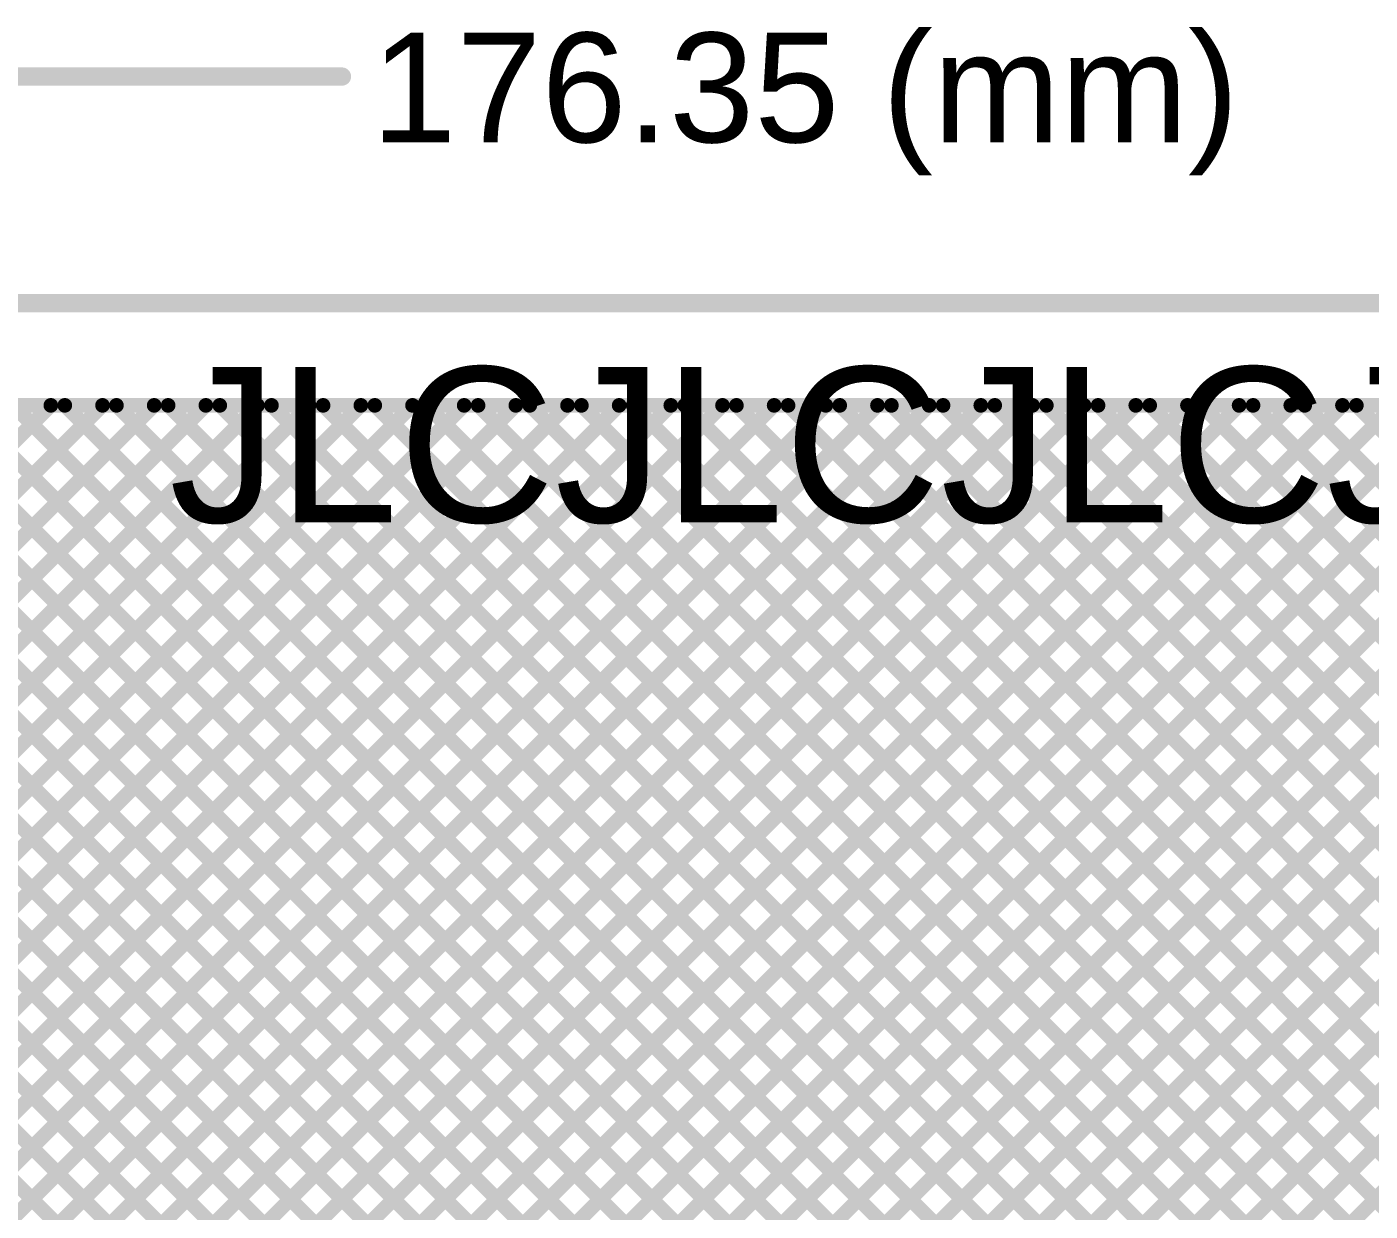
# Model space of a CAD drawing. Header units: millimetres. Extents: x -0.08 to 7.12, y -0.08 to 3.98.
# Drawn here: x 2.893 to 3.628, y 3.335 to 3.983 of the extents above; entities that cross this region are included whole.
import ezdxf

# ---------------------------------------------------------------- set-up
doc = ezdxf.new("R2010")
doc.units = ezdxf.units.MM
doc.header["$MEASUREMENT"] = 0
for name, color, linetype in [('BottomLayer', 5, 'Continuous'), ('Mechanical1', 6, 'Continuous'), ('Mechanical2', 216, 'Continuous'), ('TopLayer', 1, 'Continuous'), ('TopOverlay', 2, 'Continuous')]:
    doc.layers.add(name, color=color, linetype=linetype)
doc.styles.add('Arial', font='', dxfattribs={"height": 0.2})
doc.styles.get('Arial').set_extended_font_data('Arial')

msp = doc.modelspace()

# ---------------------------------------------------------------- linework, layer by layer
at = {"layer": 'BottomLayer', "const_width": 0.008}
for points in [[(0.05348, 3.776), (5.63159, 3.776)], [(2.39971, 3.2695), (2.90621, 3.776)], [(2.428, 3.2695), (2.9345, 3.776)], [(2.45628, 3.2695), (2.96278, 3.776)], [(2.46131, 3.776), (2.96781, 3.2695)], [(2.48457, 3.2695), (2.99107, 3.776)], [(2.4896, 3.776), (2.9961, 3.2695)], [(2.51285, 3.2695), (3.01935, 3.776)], [(2.51788, 3.776), (3.02438, 3.2695)], [(2.54113, 3.2695), (3.04763, 3.776)], [(2.54616, 3.776), (3.05266, 3.2695)], [(2.56942, 3.2695), (3.07592, 3.776)], [(2.57445, 3.776), (3.08095, 3.2695)], [(2.5977, 3.2695), (3.1042, 3.776)], [(2.60273, 3.776), (3.10923, 3.2695)], [(2.62599, 3.2695), (3.13249, 3.776)], [(2.63102, 3.776), (3.13752, 3.2695)], [(2.65427, 3.2695), (3.16077, 3.776)], [(2.6593, 3.776), (3.1658, 3.2695)], [(2.68256, 3.2695), (3.18906, 3.776)], [(2.68759, 3.776), (3.19409, 3.2695)], [(2.71084, 3.2695), (3.21734, 3.776)], [(2.71587, 3.776), (3.22237, 3.2695)], [(2.73912, 3.2695), (3.24562, 3.776)], [(2.74415, 3.776), (3.25065, 3.2695)], [(2.76741, 3.2695), (3.27391, 3.776)], [(2.77244, 3.776), (3.27894, 3.2695)], [(2.79569, 3.2695), (3.30219, 3.776)], [(2.80072, 3.776), (3.30722, 3.2695)], [(2.82398, 3.2695), (3.33048, 3.776)], [(2.82901, 3.776), (3.33551, 3.2695)], [(2.85226, 3.2695), (3.35876, 3.776)], [(2.85729, 3.776), (3.36379, 3.2695)], [(2.88055, 3.2695), (3.38705, 3.776)], [(2.88558, 3.776), (3.39208, 3.2695)], [(2.90883, 3.2695), (3.41533, 3.776)], [(2.91386, 3.776), (3.42036, 3.2695)], [(2.93711, 3.2695), (3.44361, 3.776)], [(2.94214, 3.776), (3.44864, 3.2695)], [(2.9654, 3.2695), (3.4719, 3.776)], [(2.97043, 3.776), (3.47693, 3.2695)], [(2.99368, 3.2695), (3.50018, 3.776)], [(2.99871, 3.776), (3.50521, 3.2695)], [(3.02197, 3.2695), (3.52847, 3.776)], [(3.027, 3.776), (3.5335, 3.2695)], [(3.05025, 3.2695), (3.55675, 3.776)], [(3.05528, 3.776), (3.56178, 3.2695)], [(3.07854, 3.2695), (3.58504, 3.776)], [(3.08357, 3.776), (3.59007, 3.2695)], [(3.10682, 3.2695), (3.61332, 3.776)], [(3.11185, 3.776), (3.61835, 3.2695)], [(3.13511, 3.2695), (3.64161, 3.776)], [(3.14013, 3.776), (3.64663, 3.2695)], [(3.16339, 3.2695), (3.66989, 3.776)], [(3.16842, 3.776), (3.67492, 3.2695)], [(3.19167, 3.2695), (3.69817, 3.776)], [(3.1967, 3.776), (3.7032, 3.2695)], [(3.21996, 3.2695), (3.72646, 3.776)], [(3.22499, 3.776), (3.73149, 3.2695)], [(3.24824, 3.2695), (3.75474, 3.776)], [(3.25327, 3.776), (3.75977, 3.2695)], [(3.27653, 3.2695), (3.78303, 3.776)], [(3.28156, 3.776), (3.78806, 3.2695)], [(3.30481, 3.2695), (3.81131, 3.776)], [(3.30984, 3.776), (3.81634, 3.2695)], [(3.3331, 3.2695), (3.8396, 3.776)], [(3.33812, 3.776), (3.84462, 3.2695)], [(3.36138, 3.2695), (3.86788, 3.776)], [(3.36641, 3.776), (3.87291, 3.2695)], [(3.38966, 3.2695), (3.89616, 3.776)], [(3.39469, 3.776), (3.9635, 3.20719)], [(3.41795, 3.2695), (3.92445, 3.776)], [(3.42298, 3.776), (3.9635, 3.23548)], [(3.44623, 3.2695), (3.95273, 3.776)], [(3.45126, 3.776), (3.9635, 3.26376)], [(3.47452, 3.2695), (3.98102, 3.776)], [(3.47955, 3.776), (3.9635, 3.29205)], [(3.5028, 3.2695), (4.0093, 3.776)], [(3.50783, 3.776), (3.9635, 3.32033)], [(3.53109, 3.2695), (4.03759, 3.776)], [(3.53611, 3.776), (3.9635, 3.34861)], [(3.55937, 3.2695), (4.06587, 3.776)], [(3.5644, 3.776), (3.9635, 3.3769)], [(3.59268, 3.776), (3.9635, 3.40518)], [(3.62097, 3.776), (3.9635, 3.43347)]]:
    msp.add_lwpolyline(points, dxfattribs=at)
at = {"layer": 'BottomLayer', "const_width": 0.004}
for points in [[(2.90421, 3.776, 1), (2.90821, 3.776, 1)], [(2.91186, 3.776, 1), (2.91586, 3.776, 1)], [(2.9325, 3.776, 1), (2.9365, 3.776, 1)], [(2.94014, 3.776, 1), (2.94414, 3.776, 1)], [(2.96078, 3.776, 1), (2.96478, 3.776, 1)], [(2.96843, 3.776, 1), (2.97243, 3.776, 1)], [(2.98907, 3.776, 1), (2.99307, 3.776, 1)], [(2.99671, 3.776, 1), (3.00071, 3.776, 1)], [(3.01735, 3.776, 1), (3.02135, 3.776, 1)], [(3.025, 3.776, 1), (3.029, 3.776, 1)], [(3.04563, 3.776, 1), (3.04963, 3.776, 1)], [(3.05328, 3.776, 1), (3.05728, 3.776, 1)], [(3.07392, 3.776, 1), (3.07792, 3.776, 1)], [(3.08157, 3.776, 1), (3.08557, 3.776, 1)], [(3.1022, 3.776, 1), (3.1062, 3.776, 1)], [(3.10985, 3.776, 1), (3.11385, 3.776, 1)], [(3.13049, 3.776, 1), (3.13449, 3.776, 1)], [(3.13813, 3.776, 1), (3.14213, 3.776, 1)], [(3.15877, 3.776, 1), (3.16277, 3.776, 1)], [(3.16642, 3.776, 1), (3.17042, 3.776, 1)], [(3.18706, 3.776, 1), (3.19106, 3.776, 1)], [(3.1947, 3.776, 1), (3.1987, 3.776, 1)], [(3.21534, 3.776, 1), (3.21934, 3.776, 1)], [(3.22299, 3.776, 1), (3.22699, 3.776, 1)], [(3.24362, 3.776, 1), (3.24762, 3.776, 1)], [(3.25127, 3.776, 1), (3.25527, 3.776, 1)], [(3.27191, 3.776, 1), (3.27591, 3.776, 1)], [(3.27956, 3.776, 1), (3.28356, 3.776, 1)], [(3.30019, 3.776, 1), (3.30419, 3.776, 1)], [(3.30784, 3.776, 1), (3.31184, 3.776, 1)], [(3.32848, 3.776, 1), (3.33248, 3.776, 1)], [(3.33612, 3.776, 1), (3.34012, 3.776, 1)], [(3.35676, 3.776, 1), (3.36076, 3.776, 1)], [(3.36441, 3.776, 1), (3.36841, 3.776, 1)], [(3.38505, 3.776, 1), (3.38905, 3.776, 1)], [(3.39269, 3.776, 1), (3.39669, 3.776, 1)], [(3.41333, 3.776, 1), (3.41733, 3.776, 1)], [(3.42098, 3.776, 1), (3.42498, 3.776, 1)], [(3.44162, 3.776, 1), (3.44562, 3.776, 1)], [(3.44926, 3.776, 1), (3.45326, 3.776, 1)], [(3.4699, 3.776, 1), (3.4739, 3.776, 1)], [(3.47755, 3.776, 1), (3.48155, 3.776, 1)], [(3.49818, 3.776, 1), (3.50218, 3.776, 1)], [(3.50583, 3.776, 1), (3.50983, 3.776, 1)], [(3.52647, 3.776, 1), (3.53047, 3.776, 1)], [(3.53411, 3.776, 1), (3.53811, 3.776, 1)], [(3.55475, 3.776, 1), (3.55875, 3.776, 1)], [(3.5624, 3.776, 1), (3.5664, 3.776, 1)], [(3.58304, 3.776, 1), (3.58704, 3.776, 1)], [(3.59068, 3.776, 1), (3.59468, 3.776, 1)], [(3.61132, 3.776, 1), (3.61532, 3.776, 1)], [(3.61897, 3.776, 1), (3.62297, 3.776, 1)]]:
    msp.add_lwpolyline(points, format="xyb", close=True, dxfattribs=at)
at = {"layer": 'Mechanical1', "const_width": 0.01}
msp.add_lwpolyline([(-0.079, 3.956), (3.0656, 3.956)], dxfattribs=at)
at = {"layer": 'Mechanical1', "const_width": 0.005}
msp.add_lwpolyline([(3.0631, 3.956, 1), (3.0681, 3.956, 1)], format="xyb", close=True, dxfattribs=at)
at = {"layer": 'Mechanical2', "const_width": 0.01}
msp.add_lwpolyline([(-0.079, 3.832), (6.864, 3.832)], dxfattribs=at)
at = {"layer": 'TopLayer', "const_width": 0.008}
for points in [[(0.05348, 3.776), (5.72959, 3.776)], [(2.35321, 3.223), (2.90621, 3.776)], [(2.3815, 3.223), (2.9345, 3.776)], [(2.40978, 3.223), (2.96278, 3.776)], [(2.43807, 3.223), (2.99107, 3.776)], [(2.46131, 3.776), (3.01431, 3.223)], [(2.46635, 3.223), (3.01935, 3.776)], [(2.4896, 3.776), (3.0426, 3.223)], [(2.49463, 3.223), (3.04763, 3.776)], [(2.51788, 3.776), (3.07088, 3.223)], [(2.52292, 3.223), (3.07592, 3.776)], [(2.54616, 3.776), (3.09916, 3.223)], [(2.5512, 3.223), (3.1042, 3.776)], [(2.57445, 3.776), (3.12745, 3.223)], [(2.57949, 3.223), (3.13249, 3.776)], [(2.60273, 3.776), (3.15573, 3.223)], [(2.60777, 3.223), (3.16077, 3.776)], [(2.63102, 3.776), (3.18402, 3.223)], [(2.63606, 3.223), (3.18906, 3.776)], [(2.6593, 3.776), (3.2123, 3.223)], [(2.66434, 3.223), (3.21734, 3.776)], [(2.68759, 3.776), (3.24059, 3.223)], [(2.69262, 3.223), (3.24562, 3.776)], [(2.71587, 3.776), (3.26887, 3.223)], [(2.72091, 3.223), (3.27391, 3.776)], [(2.74415, 3.776), (3.29715, 3.223)], [(2.74919, 3.223), (3.30219, 3.776)], [(2.77244, 3.776), (3.32544, 3.223)], [(2.77748, 3.223), (3.33048, 3.776)], [(2.80072, 3.776), (3.35372, 3.223)], [(2.80576, 3.223), (3.35876, 3.776)], [(2.82901, 3.776), (3.38201, 3.223)], [(2.83405, 3.223), (3.38705, 3.776)], [(2.85729, 3.776), (3.41029, 3.223)], [(2.86233, 3.223), (3.41533, 3.776)], [(2.88558, 3.776), (3.43858, 3.223)], [(2.89061, 3.223), (3.44361, 3.776)], [(2.91386, 3.776), (3.46686, 3.223)], [(2.9189, 3.223), (3.4719, 3.776)], [(2.94214, 3.776), (3.49514, 3.223)], [(2.94718, 3.223), (3.50018, 3.776)], [(2.97043, 3.776), (3.52343, 3.223)], [(2.97547, 3.223), (3.52847, 3.776)], [(2.99871, 3.776), (3.55171, 3.223)], [(3.00375, 3.223), (3.55675, 3.776)], [(3.027, 3.776), (3.58, 3.223)], [(3.03204, 3.223), (3.58504, 3.776)], [(3.05528, 3.776), (3.60828, 3.223)], [(3.06032, 3.223), (3.61332, 3.776)], [(3.08357, 3.776), (3.63657, 3.223)], [(3.08861, 3.223), (3.64161, 3.776)], [(3.11185, 3.776), (3.66485, 3.223)], [(3.11689, 3.223), (3.66989, 3.776)], [(3.14013, 3.776), (3.69313, 3.223)], [(3.14517, 3.223), (3.69817, 3.776)], [(3.16842, 3.776), (3.71427, 3.23014)], [(3.17346, 3.223), (3.72646, 3.776)], [(3.1967, 3.776), (3.72842, 3.24429)], [(3.20174, 3.223), (3.75474, 3.776)], [(3.22499, 3.776), (3.74256, 3.25843)], [(3.23003, 3.223), (3.78303, 3.776)], [(3.25327, 3.776), (3.7567, 3.27257)], [(3.25831, 3.223), (3.81131, 3.776)], [(3.28156, 3.776), (3.77084, 3.28671)], [(3.2866, 3.223), (3.8396, 3.776)], [(3.30984, 3.776), (3.78499, 3.30086)], [(3.31488, 3.223), (3.86788, 3.776)], [(3.33812, 3.776), (3.79913, 3.315)], [(3.34316, 3.223), (3.89616, 3.776)], [(3.36641, 3.776), (3.81327, 3.32914)], [(3.37145, 3.223), (3.92445, 3.776)], [(3.39469, 3.776), (3.82741, 3.34328)], [(3.39973, 3.223), (3.95273, 3.776)], [(3.42298, 3.776), (3.84155, 3.35742)], [(3.42802, 3.223), (3.98102, 3.776)], [(3.45126, 3.776), (3.8557, 3.37157)], [(3.4563, 3.223), (4.0093, 3.776)], [(3.47955, 3.776), (3.86984, 3.38571)], [(3.48459, 3.223), (4.03759, 3.776)], [(3.50783, 3.776), (3.88398, 3.39985)], [(3.51287, 3.223), (4.06587, 3.776)], [(3.53611, 3.776), (3.89812, 3.41399)], [(3.5644, 3.776), (3.91226, 3.42813)], [(3.59268, 3.776), (3.92641, 3.44228)], [(3.62097, 3.776), (3.94055, 3.45642)]]:
    msp.add_lwpolyline(points, dxfattribs=at)
at = {"layer": 'TopLayer', "const_width": 0.004}
for points in [[(2.90421, 3.776, 1), (2.90821, 3.776, 1)], [(2.91186, 3.776, 1), (2.91586, 3.776, 1)], [(2.9325, 3.776, 1), (2.9365, 3.776, 1)], [(2.94014, 3.776, 1), (2.94414, 3.776, 1)], [(2.96078, 3.776, 1), (2.96478, 3.776, 1)], [(2.96843, 3.776, 1), (2.97243, 3.776, 1)], [(2.98907, 3.776, 1), (2.99307, 3.776, 1)], [(2.99671, 3.776, 1), (3.00071, 3.776, 1)], [(3.01735, 3.776, 1), (3.02135, 3.776, 1)], [(3.025, 3.776, 1), (3.029, 3.776, 1)], [(3.04563, 3.776, 1), (3.04963, 3.776, 1)], [(3.05328, 3.776, 1), (3.05728, 3.776, 1)], [(3.07392, 3.776, 1), (3.07792, 3.776, 1)], [(3.08157, 3.776, 1), (3.08557, 3.776, 1)], [(3.1022, 3.776, 1), (3.1062, 3.776, 1)], [(3.10985, 3.776, 1), (3.11385, 3.776, 1)], [(3.13049, 3.776, 1), (3.13449, 3.776, 1)], [(3.13813, 3.776, 1), (3.14213, 3.776, 1)], [(3.15877, 3.776, 1), (3.16277, 3.776, 1)], [(3.16642, 3.776, 1), (3.17042, 3.776, 1)], [(3.18706, 3.776, 1), (3.19106, 3.776, 1)], [(3.1947, 3.776, 1), (3.1987, 3.776, 1)], [(3.21534, 3.776, 1), (3.21934, 3.776, 1)], [(3.22299, 3.776, 1), (3.22699, 3.776, 1)], [(3.24362, 3.776, 1), (3.24762, 3.776, 1)], [(3.25127, 3.776, 1), (3.25527, 3.776, 1)], [(3.27191, 3.776, 1), (3.27591, 3.776, 1)], [(3.27956, 3.776, 1), (3.28356, 3.776, 1)], [(3.30019, 3.776, 1), (3.30419, 3.776, 1)], [(3.30784, 3.776, 1), (3.31184, 3.776, 1)], [(3.32848, 3.776, 1), (3.33248, 3.776, 1)], [(3.33612, 3.776, 1), (3.34012, 3.776, 1)], [(3.35676, 3.776, 1), (3.36076, 3.776, 1)], [(3.36441, 3.776, 1), (3.36841, 3.776, 1)], [(3.38505, 3.776, 1), (3.38905, 3.776, 1)], [(3.39269, 3.776, 1), (3.39669, 3.776, 1)], [(3.41333, 3.776, 1), (3.41733, 3.776, 1)], [(3.42098, 3.776, 1), (3.42498, 3.776, 1)], [(3.44162, 3.776, 1), (3.44562, 3.776, 1)], [(3.44926, 3.776, 1), (3.45326, 3.776, 1)], [(3.4699, 3.776, 1), (3.4739, 3.776, 1)], [(3.47755, 3.776, 1), (3.48155, 3.776, 1)], [(3.49818, 3.776, 1), (3.50218, 3.776, 1)], [(3.50583, 3.776, 1), (3.50983, 3.776, 1)], [(3.52647, 3.776, 1), (3.53047, 3.776, 1)], [(3.53411, 3.776, 1), (3.53811, 3.776, 1)], [(3.55475, 3.776, 1), (3.55875, 3.776, 1)], [(3.5624, 3.776, 1), (3.5664, 3.776, 1)], [(3.58304, 3.776, 1), (3.58704, 3.776, 1)], [(3.59068, 3.776, 1), (3.59468, 3.776, 1)], [(3.61132, 3.776, 1), (3.61532, 3.776, 1)], [(3.61897, 3.776, 1), (3.62297, 3.776, 1)]]:
    msp.add_lwpolyline(points, format="xyb", close=True, dxfattribs=at)

# ---------------------------------------------------------------- texts
at = {"layer": 'Mechanical1', "style": 'Arial'}
msp.add_text('176.35 (mm)', height=0.06, dxfattribs=at).set_placement((3.0816, 3.92001))
at = {"layer": 'TopOverlay', "style": 'Arial'}
msp.add_text('JLCJLCJLCJLC', height=0.085, rotation=360, dxfattribs=at).set_placement((2.971, 3.712))

doc.saveas('drawing.dxf')
